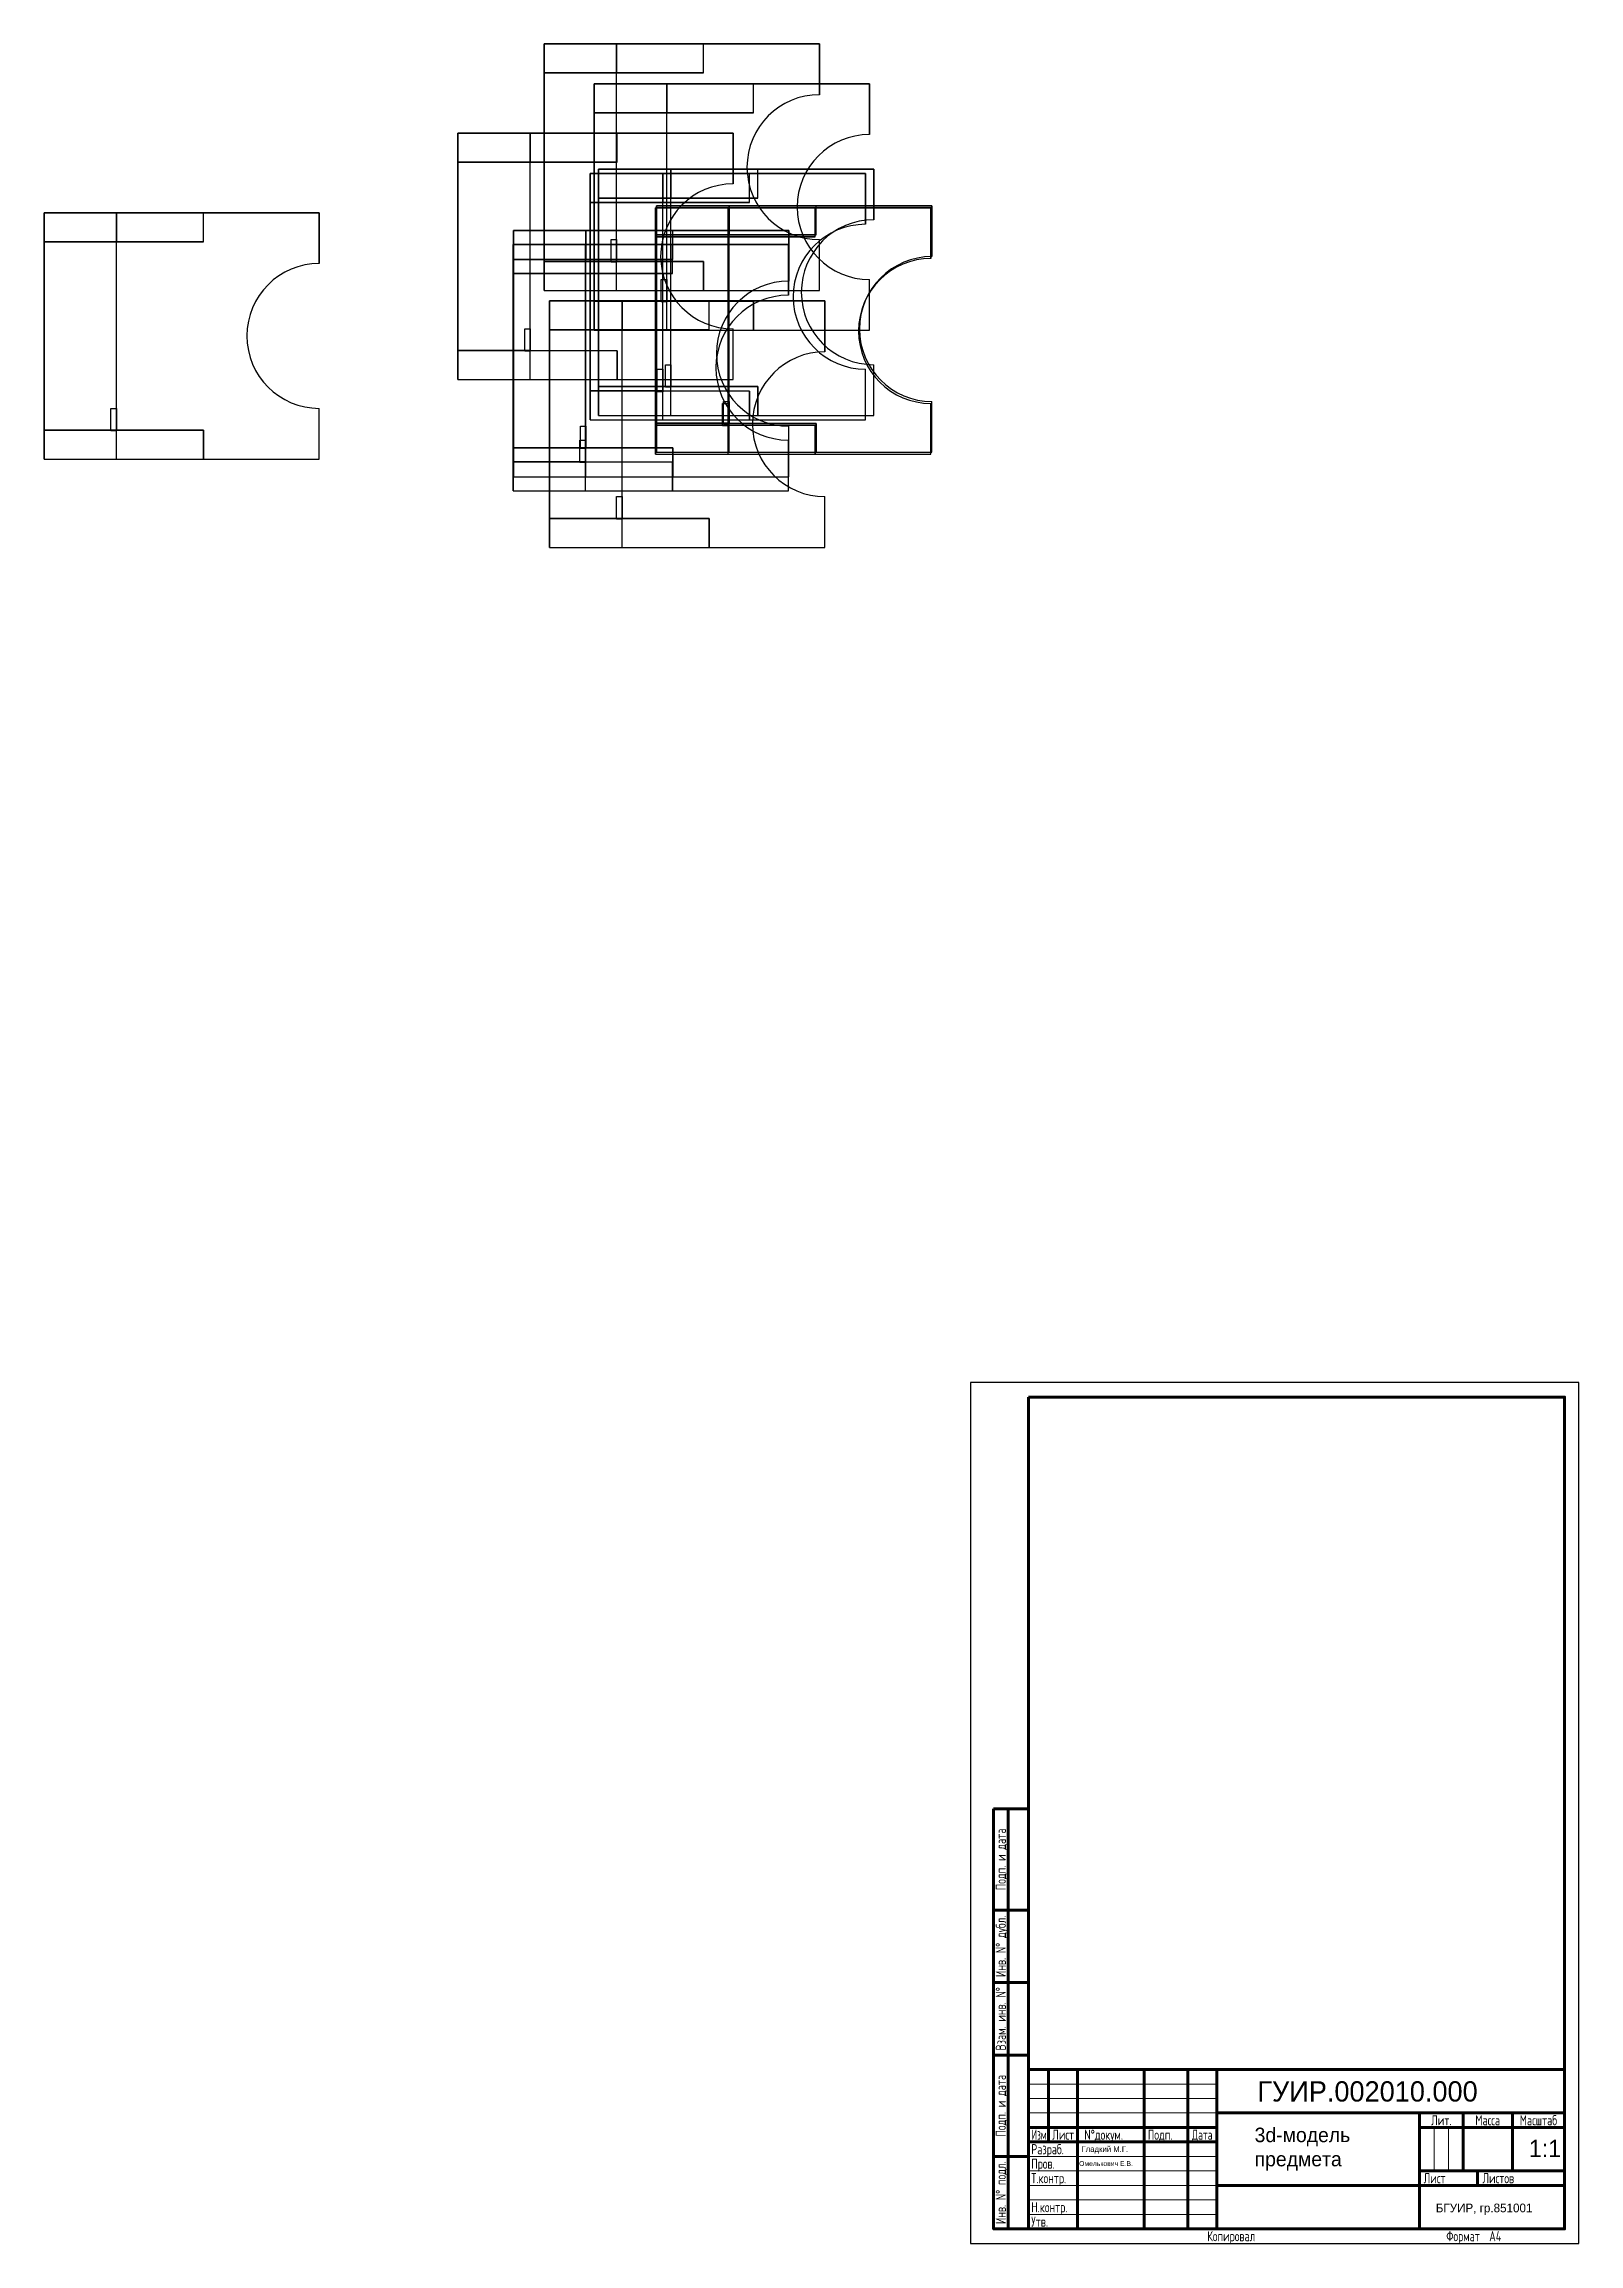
# Paper-space layout 'А4' of a CAD drawing. Header units: millimetres. Extents: x -323 to 207, y -3 to 756.
import ezdxf
from ezdxf.enums import TextEntityAlignment as Align

# ---------------------------------------------------------------- set-up
doc = ezdxf.new("R2010")
doc.units = ezdxf.units.MM
doc.layers.add('VPORTS', color=3, linetype='Continuous', plot=False)
doc.layers.add('РАМКА', color=7, linetype='Continuous', lineweight=60)
doc.styles.add('СПДС', font='geniso.shx', dxfattribs={"width": 0.8})

# ---------------------------------------------------------------- blocks, each defined once
blk = doc.blocks.new('*U2')
at = {"color": 0, "linetype": 'Continuous', "lineweight": 25}
blk.add_lwpolyline([(-210, 0), (0, 0), (0, 297), (-210, 297)], close=True, dxfattribs=at)
at = {"color": 0, "linetype": 'Continuous', "lineweight": -2}
for points in [[(-190, 292), (-5, 292), (-5, 5), (-190, 5)], [(-202, 150), (-197, 150), (-197, 115), (-202, 115)], [(-197, 115), (-190, 115), (-190, 150), (-197, 150)], [(-202, 115), (-197, 115), (-197, 90), (-202, 90)], [(-197, 115), (-190, 115), (-190, 90), (-197, 90)], [(-202, 90), (-197, 90), (-197, 65), (-202, 65)], [(-197, 90), (-190, 90), (-190, 65), (-197, 65)], [(-202, 65), (-197, 65), (-197, 30), (-202, 30)], [(-197, 30), (-190, 30), (-190, 65), (-197, 65)], [(-202, 30), (-197, 30), (-197, 5), (-202, 5)], [(-197, 30), (-190, 30), (-190, 5), (-197, 5)]]:
    blk.add_lwpolyline(points, close=True, dxfattribs=at)
at = {"color": 0, "linetype": 'Continuous', "lineweight": 20, "style": 'СПДС', "width": 0.8}
for s, p in [('Подп. и дата', (-199.5, 132.5)), ('Инв. N%%D дубл.', (-199.5, 102.5)), ('Взам. инв. N%%D', (-199.5, 77.5)), ('Подп. и дата', (-199.5, 47.5)), ('Инв. N%%D подл.', (-199.5, 17.5))]:
    blk.add_text(s, height=3.5, rotation=90, dxfattribs=at).set_placement(p, align=Align.MIDDLE_CENTER)
blk = doc.blocks.new('*U3')
at = {"color": 0, "linetype": 'Continuous', "lineweight": -2}
for p, q in [((-178, 55), (-178, 30)), ((-168, 55), (-168, 0)), ((-145, 55), (-145, 0)), ((-130, 55), (-130, 0)), ((-120, 55), (-120, 0)), ((-120, 40), (0, 40)), ((-50, 40), (-50, 0)), ((-35, 40), (-35, 20)), ((-18, 40), (-18, 20)), ((-185, 35), (-120, 35)), ((0, 35), (-50, 35)), ((-185, 30), (-120, 30)), ((0, 20), (-50, 20)), ((-30, 20), (-30, 15)), ((0, 15), (-120, 15))]:
    blk.add_line(p, q, dxfattribs=at)
at = {"color": 0, "linetype": 'Continuous', "lineweight": 20}
for p, q in [((-185, 50), (-120, 50)), ((-185, 45), (-120, 45)), ((-185, 40), (-120, 40)), ((-45, 35), (-45, 20)), ((-40, 35), (-40, 20)), ((-185, 25), (-120, 25)), ((-185, 20), (-120, 20)), ((-185, 15), (-120, 15)), ((-185, 10), (-120, 10)), ((-185, 5), (-120, 5))]:
    blk.add_line(p, q, dxfattribs=at)
at = {"color": 0, "linetype": 'Continuous', "lineweight": -2}
blk.add_lwpolyline([(-185, 55), (0, 55), (0, 0), (-185, 0)], close=True, dxfattribs=at)
at = {"color": 0, "linetype": 'Continuous', "lineweight": 20, "style": 'СПДС'}
for s, width, p in [('Лит.', 0.8, (-42.5, 37.5)), ('Масса', 0.8, (-26.5, 37.5)), ('Масштаб', 0.8, (-9, 37.5)), ('Изм.', 0.7, (-181, 32.5)), ('Лист', 0.8, (-173, 32.5)), ('N%%Dдокум.', 0.8, (-159, 32.5)), ('Подп.', 0.8, (-139.5, 32.5)), ('Дата', 0.75, (-125, 32.5)), ('Лист', 0.8, (-44.82, 17.5)), ('Листов', 0.8, (-22.86, 17.5)), ('Копировал', 0.8, (-115, -2.5)), ('Формат', 0.8, (-35, -2.5))]:
    blk.add_text(s, height=3.5, dxfattribs=dict(at, width=width)).set_placement(p, align=Align.MIDDLE_CENTER)
at = {"color": 0, "linetype": 'Continuous', "lineweight": 20, "style": 'СПДС', "flags": 8}
for tag, height, width, p in [('IZM1', 3.5, 0.8, (-181.5, 50.75)), ('LIST1', 3.5, 0.8, (-173, 50.75)), ('NDOC1', 3.5, 0.7, (-157, 50.75)), ('DAT1', 3.5, 0.6, (-125, 50.75)), ('IZM2', 3.5, 0.8, (-181.5, 45.75)), ('LIST2', 3.5, 0.8, (-173, 45.75)), ('NDOC2', 3.5, 0.7, (-157, 45.75)), ('DAT2', 3.5, 0.6, (-125, 45.75)), ('OBOZNACHEN', 5, 0.8, (-60, 45)), ('IZM4', 3.5, 0.8, (-181.5, 35.75)), ('IZM3', 3.5, 0.8, (-181.5, 40.75)), ('LIST4', 3.5, 0.8, (-173, 35.75)), ('LIST3', 3.5, 0.8, (-173, 40.75)), ('NDOC4', 3.5, 0.7, (-157, 35.75)), ('NDOC3', 3.5, 0.7, (-157, 40.75)), ('DAT4', 3.5, 0.6, (-125, 35.75)), ('DAT3', 3.5, 0.6, (-125, 40.75)), ('NAME-PRODUKT2', 3.5, 0.8, (-85, 28)), ('NAME-PRODUKT1', 3.5, 0.8, (-85, 32.5)), ('DATE2', 3.5, 0.6, (-125, 20.75)), ('DATE1', 3.5, 0.6, (-125, 25.75)), ('NAME-PRODUKT3', 3.5, 0.8, (-85, 23.5)), ('DATE3', 3.5, 0.6, (-125, 15.75)), ('NAME-DOCUMENT', 3.5, 0.8, (-84.97, 16.5)), ('DATE4', 3.5, 0.6, (-125, 10.75)), ('DATE5', 3.5, 0.6, (-125, 5.75)), ('NAME-MAT2', 3.5, 0.8, (-85, 5.5)), ('NAME-MAT1', 3.5, 0.8, (-85, 10)), ('ORGANIZATION', 5, 0.7, (-25, 5.5)), ('ORGANIZATION1', 3.5, 0.8, (-25, 8)), ('DATE6', 3.5, 0.6, (-125, 0.75)), ('NAME-MAT3', 3.5, 0.8, (-85, 1)), ('ORGANIZATION2', 3.5, 0.8, (-25, 3))]:
    blk.add_attdef(tag, text='', height=height, dxfattribs=dict(at, width=width)).set_placement(p, align=Align.CENTER)
for tag, p, width in [('JOB1', (-184, 25.75), 0.8), ('JOB2', (-184, 20.75), 0.8), ('NAME1', (-167, 25.75), 0.7), ('NAME2', (-167, 20.75), 0.7), ('JOB3', (-184, 15.75), 0.8), ('NAME3', (-167, 15.75), 0.7), ('JOB4', (-184, 10.75), 0.8), ('JOB5', (-184, 5.75), 0.8), ('NAME4', (-167, 10.75), 0.7), ('NAME5', (-167, 5.75), 0.7), ('JOB6', (-184, 0.75), 0.8), ('NAME6', (-167, 0.75), 0.7), ('FORMAT', (-25.97, -4.25), 0.8)]:
    blk.add_attdef(tag, p, '', height=3.5, dxfattribs=dict(at, width=width))
at = {"color": 0, "linetype": 'Continuous', "lineweight": 20, "style": 'СПДС', "width": 0.8, "flags": 8}
for tag, p in [('STAGE', (-47.5, 27.5)), ('MASSA', (-26.5, 27.5)), ('SCALE', (-9, 27.5)), ('LIST', (-35, 17.5)), ('LISTS', (-8.32, 17.5))]:
    blk.add_attdef(tag, text='', height=3.5, dxfattribs=at).set_placement(p, align=Align.MIDDLE_CENTER)

psp = doc.layouts.new('А4')

# ---------------------------------------------------------------- linework, layer by layer
for p, q in [((-150.42, 670.8), (-150.42, 755.8)), ((-125.42, 755.8, 65), (-150.42, 755.8, 65)), ((-150.42, 755.8, 65), (-150.42, 745.8, 65)), ((-150.42, 755.8, 65), (-150.42, 755.8, -25)), ((-150.42, 755.8, -25), (-55.42, 755.8, -25)), ((-125.42, 745.8), (-125.42, 755.8)), ((-95.42, 755.8), (-125.42, 755.8, 65)), ((-125.42, 755.8, 65), (-125.42, 745.8, 65)), ((-95.42, 745.8), (-95.42, 755.8)), ((-55.42, 755.8), (-95.42, 755.8)), ((-55.42, 755.8), (-55.42, 738.3)), ((-55.42, 738.3, -25), (-55.42, 755.8, -25)), ((-55.42, 755.8, -25), (-55.42, 755.8)), ((-150.42, 745.8), (-150.42, 680.8)), ((-125.42, 745.8, 45), (-150.42, 745.8, 45)), ((-150.42, 745.8, 45), (-150.42, 680.8, 45)), ((-125.42, 745.8), (-150.42, 745.8)), ((-125.42, 745.8), (-150.42, 745.8)), ((-150.42, 745.8, 65), (-125.42, 745.8, 65)), ((-150.42, 745.8, 65), (-150.42, 745.8, 45)), ((-125.42, 680.8), (-125.42, 745.8)), ((-125.42, 680.8), (-125.42, 745.8)), ((-125.42, 680.8, 45), (-125.42, 745.8, 45)), ((-95.42, 745.8), (-125.42, 745.8)), ((-125.42, 745.8, 65), (-95.42, 745.8)), ((-133.12, 657.05), (-133.12, 742.05)), ((-108.12, 742.05, 65), (-133.12, 742.05, 65)), ((-133.12, 742.05, 65), (-133.12, 732.05, 65)), ((-133.12, 742.05, 65), (-133.12, 742.05, -25)), ((-133.12, 742.05, -25), (-38.12, 742.05, -25)), ((-108.12, 732.05), (-108.12, 742.05)), ((-78.12, 742.05), (-108.12, 742.05, 65)), ((-108.12, 742.05, 65), (-108.12, 732.05, 65)), ((-78.12, 732.05), (-78.12, 742.05)), ((-38.12, 742.05), (-78.12, 742.05)), ((-55.42, 738.3), (-55.42, 738.3, -25)), ((-38.12, 742.05), (-38.12, 724.55)), ((-38.12, 724.55, -25), (-38.12, 742.05, -25)), ((-38.12, 742.05, -25), (-38.12, 742.05)), ((-133.12, 732.05), (-133.12, 667.05)), ((-108.12, 732.05, 45), (-133.12, 732.05, 45)), ((-133.12, 732.05, 45), (-133.12, 667.05, 45)), ((-108.12, 732.05), (-133.12, 732.05)), ((-108.12, 732.05), (-133.12, 732.05)), ((-133.12, 732.05, 65), (-108.12, 732.05, 65)), ((-133.12, 732.05, 65), (-133.12, 732.05, 45)), ((-108.12, 667.05), (-108.12, 732.05)), ((-108.12, 667.05), (-108.12, 732.05)), ((-108.12, 667.05, 45), (-108.12, 732.05, 45)), ((-78.12, 732.05), (-108.12, 732.05)), ((-108.12, 732.05, 65), (-78.12, 732.05)), ((-180.21, 640.03), (-180.21, 725.03)), ((-155.21, 725.03, 65), (-180.21, 725.03, 65)), ((-180.21, 725.03, 65), (-180.21, 715.03, 65)), ((-180.21, 725.03, 65), (-180.21, 725.03, -25)), ((-180.21, 725.03, -25), (-85.21, 725.03, -25)), ((-155.21, 715.03), (-155.21, 725.03)), ((-125.21, 725.03), (-155.21, 725.03, 65)), ((-155.21, 725.03, 65), (-155.21, 715.03, 65)), ((-125.21, 715.03), (-125.21, 725.03)), ((-85.21, 725.03), (-125.21, 725.03)), ((-85.21, 725.03), (-85.21, 707.53)), ((-85.21, 707.53, -25), (-85.21, 725.03, -25)), ((-85.21, 725.03, -25), (-85.21, 725.03)), ((-38.12, 724.55), (-38.12, 724.55, -25)), ((-180.21, 715.03), (-180.21, 650.03)), ((-155.21, 715.03, 45), (-180.21, 715.03, 45)), ((-180.21, 715.03, 45), (-180.21, 650.03, 45)), ((-155.21, 715.03), (-180.21, 715.03)), ((-155.21, 715.03), (-180.21, 715.03)), ((-180.21, 715.03, 65), (-155.21, 715.03, 65)), ((-180.21, 715.03, 65), (-180.21, 715.03, 45)), ((-155.21, 650.03), (-155.21, 715.03)), ((-155.21, 650.03), (-155.21, 715.03)), ((-155.21, 650.03, 45), (-155.21, 715.03, 45)), ((-125.21, 715.03), (-155.21, 715.03)), ((-155.21, 715.03, 65), (-125.21, 715.03)), ((-134.5, 626.09), (-134.5, 711.09)), ((-109.5, 711.09, 65), (-134.5, 711.09, 65)), ((-134.5, 711.09, 65), (-134.5, 701.09, 65)), ((-134.5, 711.09, 65), (-134.5, 711.09, -25)), ((-134.5, 711.09, -25), (-39.5, 711.09, -25)), ((-131.68, 627.65), (-131.68, 712.65)), ((-106.68, 712.65, 65), (-131.68, 712.65, 65)), ((-131.68, 712.65, 65), (-131.68, 702.65, 65)), ((-131.68, 712.65, 65), (-131.68, 712.65, -25)), ((-131.68, 712.65, -25), (-36.68, 712.65, -25)), ((-109.5, 701.09), (-109.5, 711.09)), ((-79.5, 711.09), (-109.5, 711.09, 65)), ((-109.5, 711.09, 65), (-109.5, 701.09, 65)), ((-106.68, 702.65), (-106.68, 712.65)), ((-76.68, 712.65), (-106.68, 712.65, 65)), ((-106.68, 712.65, 65), (-106.68, 702.65, 65)), ((-85.21, 707.53), (-85.21, 707.53, -25)), ((-79.5, 701.09), (-79.5, 711.09)), ((-39.5, 711.09), (-79.5, 711.09)), ((-76.68, 702.65), (-76.68, 712.65)), ((-36.68, 712.65), (-76.68, 712.65)), ((-39.5, 711.09), (-39.5, 693.59)), ((-39.5, 693.59, -25), (-39.5, 711.09, -25)), ((-39.5, 711.09, -25), (-39.5, 711.09)), ((-36.68, 712.65), (-36.68, 695.15)), ((-36.68, 695.15, -25), (-36.68, 712.65, -25)), ((-36.68, 712.65, -25), (-36.68, 712.65)), ((-134.5, 701.09), (-134.5, 636.09)), ((-109.5, 701.09, 45), (-134.5, 701.09, 45)), ((-134.5, 701.09, 45), (-134.5, 636.09, 45)), ((-109.5, 701.09), (-134.5, 701.09)), ((-109.5, 701.09), (-134.5, 701.09)), ((-134.5, 701.09, 65), (-109.5, 701.09, 65)), ((-134.5, 701.09, 65), (-134.5, 701.09, 45)), ((-131.68, 702.65), (-131.68, 637.65)), ((-106.68, 702.65, 45), (-131.68, 702.65, 45)), ((-131.68, 702.65, 45), (-131.68, 637.65, 45)), ((-106.68, 702.65), (-131.68, 702.65)), ((-106.68, 702.65), (-131.68, 702.65)), ((-131.68, 702.65, 65), (-106.68, 702.65, 65)), ((-131.68, 702.65, 65), (-131.68, 702.65, 45)), ((-111.93, 614.28), (-111.93, 699.28)), ((-86.93, 699.28, 65), (-111.93, 699.28, 65)), ((-111.93, 699.28, 65), (-111.93, 689.28, 65)), ((-111.93, 699.28, 65), (-111.93, 699.28, -25)), ((-111.93, 699.28, -25), (-16.93, 699.28, -25)), ((-111.59, 614.94), (-111.59, 699.94)), ((-86.59, 699.94, 65), (-111.59, 699.94, 65)), ((-111.59, 699.94, 65), (-111.59, 689.94, 65)), ((-111.59, 699.94, 65), (-111.59, 699.94, -25)), ((-111.59, 699.94, -25), (-16.59, 699.94, -25)), ((-109.5, 636.09), (-109.5, 701.09)), ((-109.5, 636.09), (-109.5, 701.09)), ((-109.5, 636.09, 45), (-109.5, 701.09, 45)), ((-79.5, 701.09), (-109.5, 701.09)), ((-109.5, 701.09, 65), (-79.5, 701.09)), ((-106.68, 637.65), (-106.68, 702.65)), ((-106.68, 637.65), (-106.68, 702.65)), ((-106.68, 637.65, 45), (-106.68, 702.65, 45)), ((-76.68, 702.65), (-106.68, 702.65)), ((-106.68, 702.65, 65), (-76.68, 702.65)), ((-86.93, 689.28), (-86.93, 699.28)), ((-56.93, 699.28), (-86.93, 699.28, 65)), ((-86.93, 699.28, 65), (-86.93, 689.28, 65)), ((-86.59, 689.94), (-86.59, 699.94)), ((-56.59, 699.94), (-86.59, 699.94, 65)), ((-86.59, 699.94, 65), (-86.59, 689.94, 65)), ((-56.93, 689.28), (-56.93, 699.28)), ((-16.93, 699.28), (-56.93, 699.28)), ((-56.59, 689.94), (-56.59, 699.94)), ((-16.59, 699.94), (-56.59, 699.94)), ((-16.93, 699.28), (-16.93, 681.78)), ((-16.93, 681.78, -25), (-16.93, 699.28, -25)), ((-16.93, 699.28, -25), (-16.93, 699.28)), ((-16.59, 699.94), (-16.59, 682.44)), ((-16.59, 682.44, -25), (-16.59, 699.94, -25)), ((-16.59, 699.94, -25), (-16.59, 699.94)), ((-322.98, 612.58), (-322.98, 697.58)), ((-297.98, 697.58, 65), (-322.98, 697.58, 65)), ((-322.98, 697.58, 65), (-322.98, 687.58, 65)), ((-322.98, 697.58, 65), (-322.98, 697.58, -25)), ((-322.98, 697.58, -25), (-227.98, 697.58, -25)), ((-297.98, 687.58), (-297.98, 697.58)), ((-267.98, 697.58), (-297.98, 697.58, 65)), ((-297.98, 697.58, 65), (-297.98, 687.58, 65)), ((-267.98, 687.58), (-267.98, 697.58)), ((-227.98, 697.58), (-267.98, 697.58)), ((-227.98, 697.58), (-227.98, 680.08)), ((-227.98, 680.08, -25), (-227.98, 697.58, -25)), ((-227.98, 697.58, -25), (-227.98, 697.58)), ((-160.99, 606.46), (-160.99, 691.46)), ((-135.99, 691.46, 65), (-160.99, 691.46, 65)), ((-160.99, 691.46, 65), (-160.99, 681.46, 65)), ((-160.99, 691.46, 65), (-160.99, 691.46, -25)), ((-160.99, 691.46, -25), (-65.99, 691.46, -25)), ((-135.99, 681.46), (-135.99, 691.46)), ((-105.99, 691.46), (-135.99, 691.46, 65)), ((-135.99, 691.46, 65), (-135.99, 681.46, 65)), ((-105.99, 681.46), (-105.99, 691.46)), ((-65.99, 691.46), (-105.99, 691.46)), ((-65.99, 691.46), (-65.99, 673.96)), ((-65.99, 673.96, -25), (-65.99, 691.46, -25)), ((-65.99, 691.46, -25), (-65.99, 691.46)), ((-39.5, 693.59), (-39.5, 693.59, -25)), ((-36.68, 695.15), (-36.68, 695.15, -25)), ((-322.98, 687.58), (-322.98, 622.58)), ((-297.98, 687.58, 45), (-322.98, 687.58, 45)), ((-322.98, 687.58, 45), (-322.98, 622.58, 45)), ((-297.98, 687.58), (-322.98, 687.58)), ((-297.98, 687.58), (-322.98, 687.58)), ((-322.98, 687.58, 65), (-297.98, 687.58, 65)), ((-322.98, 687.58, 65), (-322.98, 687.58, 45)), ((-297.98, 622.58), (-297.98, 687.58)), ((-297.98, 622.58), (-297.98, 687.58)), ((-297.98, 622.58, 45), (-297.98, 687.58, 45)), ((-267.98, 687.58), (-297.98, 687.58)), ((-297.98, 687.58, 65), (-267.98, 687.58)), ((-161.15, 601.62), (-161.15, 686.62)), ((-136.15, 686.62, 65), (-161.15, 686.62, 65)), ((-161.15, 686.62, 65), (-161.15, 676.62, 65)), ((-161.15, 686.62, 65), (-161.15, 686.62, -25)), ((-161.15, 686.62, -25), (-66.15, 686.62, -25)), ((-136.15, 676.62), (-136.15, 686.62)), ((-106.15, 686.62), (-136.15, 686.62, 65)), ((-136.15, 686.62, 65), (-136.15, 676.62, 65)), ((-111.93, 689.28), (-111.93, 624.28)), ((-86.93, 689.28, 45), (-111.93, 689.28, 45)), ((-111.93, 689.28, 45), (-111.93, 624.28, 45)), ((-86.93, 689.28), (-111.93, 689.28)), ((-86.93, 689.28), (-111.93, 689.28)), ((-111.93, 689.28, 65), (-86.93, 689.28, 65)), ((-111.93, 689.28, 65), (-111.93, 689.28, 45)), ((-111.59, 689.94), (-111.59, 624.94)), ((-86.59, 689.94, 45), (-111.59, 689.94, 45)), ((-111.59, 689.94, 45), (-111.59, 624.94, 45)), ((-86.59, 689.94), (-111.59, 689.94)), ((-86.59, 689.94), (-111.59, 689.94)), ((-111.59, 689.94, 65), (-86.59, 689.94, 65)), ((-111.59, 689.94, 65), (-111.59, 689.94, 45)), ((-106.15, 676.62), (-106.15, 686.62)), ((-66.15, 686.62), (-106.15, 686.62)), ((-86.93, 624.28), (-86.93, 689.28)), ((-86.93, 624.28), (-86.93, 689.28)), ((-86.93, 624.28, 45), (-86.93, 689.28, 45)), ((-56.93, 689.28), (-86.93, 689.28)), ((-86.93, 689.28, 65), (-56.93, 689.28)), ((-86.59, 624.94), (-86.59, 689.94)), ((-86.59, 624.94), (-86.59, 689.94)), ((-86.59, 624.94, 45), (-86.59, 689.94, 45)), ((-56.59, 689.94), (-86.59, 689.94)), ((-86.59, 689.94, 65), (-56.59, 689.94)), ((-66.15, 686.62), (-66.15, 669.12)), ((-66.15, 669.12, -25), (-66.15, 686.62, -25)), ((-66.15, 686.62, -25), (-66.15, 686.62)), ((-55.42, 670.8), (-55.42, 688.3)), ((-55.42, 670.8, -25), (-55.42, 688.3, -25)), ((-55.42, 688.3), (-55.42, 688.3, -25)), ((-227.98, 680.08), (-227.98, 680.08, -25)), ((-161.15, 676.62), (-161.15, 611.62)), ((-136.15, 676.62, 45), (-161.15, 676.62, 45)), ((-161.15, 676.62, 45), (-161.15, 611.62, 45)), ((-136.15, 676.62), (-161.15, 676.62)), ((-136.15, 676.62), (-161.15, 676.62)), ((-161.15, 676.62, 65), (-136.15, 676.62, 65)), ((-161.15, 676.62, 65), (-161.15, 676.62, 45)), ((-160.99, 681.46), (-160.99, 616.46)), ((-135.99, 681.46, 45), (-160.99, 681.46, 45)), ((-160.99, 681.46, 45), (-160.99, 616.46, 45)), ((-135.99, 681.46), (-160.99, 681.46)), ((-135.99, 681.46), (-160.99, 681.46)), ((-160.99, 681.46, 65), (-135.99, 681.46, 65)), ((-160.99, 681.46, 65), (-160.99, 681.46, 45)), ((-150.42, 680.8), (-125.42, 680.8)), ((-150.42, 680.8), (-125.42, 680.8)), ((-150.42, 680.8, 45), (-125.42, 680.8, 45)), ((-150.42, 680.8, 65), (-150.42, 670.8, 65)), ((-125.42, 680.8, 65), (-150.42, 680.8, 65)), ((-150.42, 680.8, 65), (-150.42, 670.8, 65)), ((-150.42, 680.8, 65), (-150.42, 680.8, 45)), ((-136.15, 611.62), (-136.15, 676.62)), ((-136.15, 611.62), (-136.15, 676.62)), ((-136.15, 611.62, 45), (-136.15, 676.62, 45)), ((-106.15, 676.62), (-136.15, 676.62)), ((-136.15, 676.62, 65), (-106.15, 676.62)), ((-135.99, 616.46), (-135.99, 681.46)), ((-135.99, 616.46), (-135.99, 681.46)), ((-135.99, 616.46, 45), (-135.99, 681.46, 45)), ((-105.99, 681.46), (-135.99, 681.46)), ((-135.99, 681.46, 65), (-105.99, 681.46)), ((-125.42, 680.8), (-95.42, 680.75)), ((-125.42, 670.8), (-125.42, 680.8)), ((-125.42, 670.8, 65), (-125.42, 680.8, 65)), ((-125.42, 670.8), (-125.42, 680.8)), ((-125.42, 680.8, 45), (-125.42, 680.8)), ((-95.42, 680.75), (-125.42, 680.75, 65)), ((-95.42, 680.75), (-95.42, 670.8)), ((-95.42, 670.8), (-95.42, 680.75)), ((-16.93, 681.78), (-16.93, 681.78, -25)), ((-16.59, 682.44), (-16.59, 682.44, -25)), ((-150.42, 670.8), (-125.42, 670.8)), ((-150.42, 670.8, 65), (-125.42, 670.8, 65)), ((-125.42, 670.8), (-95.42, 670.8)), ((-125.42, 670.8, 65), (-95.42, 670.8)), ((-95.42, 670.8), (-55.42, 670.8)), ((-66.15, 669.12), (-66.15, 669.12, -25)), ((-65.99, 673.96), (-65.99, 673.96, -25)), ((-55.42, 670.8), (-55.42, 670.8, -25)), ((-38.12, 657.05), (-38.12, 674.55)), ((-38.12, 657.05, -25), (-38.12, 674.55, -25)), ((-38.12, 674.55), (-38.12, 674.55, -25)), ((-148.52, 582.13), (-148.52, 667.13)), ((-123.52, 667.13, 65), (-148.52, 667.13, 65)), ((-148.52, 667.13, 65), (-148.52, 657.13, 65)), ((-148.52, 667.13, 65), (-148.52, 667.13, -25)), ((-148.52, 667.13, -25), (-53.52, 667.13, -25)), ((-133.12, 667.05), (-108.12, 667.05)), ((-133.12, 667.05), (-108.12, 667.05)), ((-133.12, 667.05, 45), (-108.12, 667.05, 45)), ((-133.12, 667.05, 65), (-133.12, 657.05, 65)), ((-108.12, 667.05, 65), (-133.12, 667.05, 65)), ((-133.12, 667.05, 65), (-133.12, 657.05, 65)), ((-133.12, 667.05, 65), (-133.12, 667.05, 45)), ((-123.52, 657.13), (-123.52, 667.13)), ((-93.52, 667.13), (-123.52, 667.13, 65)), ((-123.52, 667.13, 65), (-123.52, 657.13, 65)), ((-108.12, 667.05), (-78.12, 667)), ((-108.12, 657.05), (-108.12, 667.05)), ((-108.12, 657.05, 65), (-108.12, 667.05, 65)), ((-108.12, 657.05), (-108.12, 667.05)), ((-108.12, 667.05, 45), (-108.12, 667.05)), ((-78.12, 667), (-108.12, 667, 65)), ((-93.52, 657.13), (-93.52, 667.13)), ((-53.52, 667.13), (-93.52, 667.13)), ((-78.12, 667), (-78.12, 657.05)), ((-78.12, 657.05), (-78.12, 667)), ((-53.52, 667.13), (-53.52, 649.63)), ((-53.52, 649.63, -25), (-53.52, 667.13, -25)), ((-53.52, 667.13, -25), (-53.52, 667.13)), ((-148.52, 657.13), (-148.52, 592.13)), ((-123.52, 657.13, 45), (-148.52, 657.13, 45)), ((-148.52, 657.13, 45), (-148.52, 592.13, 45)), ((-123.52, 657.13), (-148.52, 657.13)), ((-123.52, 657.13), (-148.52, 657.13)), ((-148.52, 657.13, 65), (-123.52, 657.13, 65)), ((-148.52, 657.13, 65), (-148.52, 657.13, 45)), ((-133.12, 657.05), (-108.12, 657.05)), ((-133.12, 657.05, 65), (-108.12, 657.05, 65)), ((-123.52, 592.13), (-123.52, 657.13)), ((-123.52, 592.13), (-123.52, 657.13)), ((-123.52, 592.13, 45), (-123.52, 657.13, 45)), ((-93.52, 657.13), (-123.52, 657.13)), ((-123.52, 657.13, 65), (-93.52, 657.13)), ((-108.12, 657.05), (-78.12, 657.05)), ((-108.12, 657.05, 65), (-78.12, 657.05)), ((-85.21, 640.03), (-85.21, 657.53)), ((-85.21, 640.03, -25), (-85.21, 657.53, -25)), ((-85.21, 657.53), (-85.21, 657.53, -25)), ((-78.12, 657.05), (-38.12, 657.05)), ((-38.12, 657.05), (-38.12, 657.05, -25)), ((-180.21, 650.03), (-155.21, 650.03)), ((-180.21, 650.03), (-155.21, 650.03)), ((-180.21, 650.03, 45), (-155.21, 650.03, 45)), ((-180.21, 650.03, 65), (-180.21, 640.03, 65)), ((-155.21, 650.03, 65), (-180.21, 650.03, 65)), ((-180.21, 650.03, 65), (-180.21, 640.03, 65)), ((-180.21, 650.03, 65), (-180.21, 650.03, 45)), ((-155.21, 650.03), (-125.21, 649.98)), ((-155.21, 640.03), (-155.21, 650.03)), ((-155.21, 640.03, 65), (-155.21, 650.03, 65)), ((-155.21, 640.03), (-155.21, 650.03)), ((-155.21, 650.03, 45), (-155.21, 650.03)), ((-125.21, 649.98), (-155.21, 649.98, 65)), ((-125.21, 649.98), (-125.21, 640.03)), ((-125.21, 640.03), (-125.21, 649.98)), ((-53.52, 649.63), (-53.52, 649.63, -25)), ((-180.21, 640.03), (-155.21, 640.03)), ((-180.21, 640.03, 65), (-155.21, 640.03, 65)), ((-155.21, 640.03), (-125.21, 640.03)), ((-155.21, 640.03, 65), (-125.21, 640.03)), ((-131.68, 637.65), (-106.68, 637.65)), ((-131.68, 637.65), (-106.68, 637.65)), ((-131.68, 637.65, 45), (-106.68, 637.65, 45)), ((-131.68, 637.65, 65), (-131.68, 627.65, 65)), ((-106.68, 637.65, 65), (-131.68, 637.65, 65)), ((-131.68, 637.65, 65), (-131.68, 627.65, 65)), ((-131.68, 637.65, 65), (-131.68, 637.65, 45)), ((-125.21, 640.03), (-85.21, 640.03)), ((-106.68, 637.65), (-76.68, 637.6)), ((-106.68, 627.65), (-106.68, 637.65)), ((-106.68, 627.65, 65), (-106.68, 637.65, 65)), ((-106.68, 627.65), (-106.68, 637.65)), ((-106.68, 637.65, 45), (-106.68, 637.65)), ((-85.21, 640.03), (-85.21, 640.03, -25)), ((-39.5, 626.09), (-39.5, 643.59)), ((-39.5, 626.09, -25), (-39.5, 643.59, -25)), ((-39.5, 643.59), (-39.5, 643.59, -25)), ((-36.68, 627.65), (-36.68, 645.15)), ((-36.68, 627.65, -25), (-36.68, 645.15, -25)), ((-36.68, 645.15), (-36.68, 645.15, -25)), ((-227.98, 612.58), (-227.98, 630.08)), ((-227.98, 612.58, -25), (-227.98, 630.08, -25)), ((-227.98, 630.08), (-227.98, 630.08, -25)), ((-134.5, 636.09), (-109.5, 636.09)), ((-134.5, 636.09), (-109.5, 636.09)), ((-134.5, 636.09, 45), (-109.5, 636.09, 45)), ((-134.5, 636.09, 65), (-134.5, 626.09, 65)), ((-109.5, 636.09, 65), (-134.5, 636.09, 65)), ((-134.5, 636.09, 65), (-134.5, 626.09, 65)), ((-134.5, 636.09, 65), (-134.5, 636.09, 45)), ((-109.5, 636.09), (-79.5, 636.04)), ((-109.5, 626.09), (-109.5, 636.09)), ((-109.5, 626.09, 65), (-109.5, 636.09, 65)), ((-109.5, 626.09), (-109.5, 636.09)), ((-109.5, 636.09, 45), (-109.5, 636.09)), ((-79.5, 636.04), (-109.5, 636.04, 65)), ((-76.68, 637.6), (-106.68, 637.6, 65)), ((-79.5, 636.04), (-79.5, 626.09)), ((-79.5, 626.09), (-79.5, 636.04)), ((-76.68, 637.6), (-76.68, 627.65)), ((-76.68, 627.65), (-76.68, 637.6)), ((-16.93, 614.28), (-16.93, 631.78)), ((-16.93, 614.28, -25), (-16.93, 631.78, -25)), ((-16.93, 631.78), (-16.93, 631.78, -25)), ((-16.59, 614.94), (-16.59, 632.44)), ((-16.59, 614.94, -25), (-16.59, 632.44, -25)), ((-16.59, 632.44), (-16.59, 632.44, -25)), ((-322.98, 622.58), (-297.98, 622.58)), ((-322.98, 622.58), (-297.98, 622.58)), ((-322.98, 622.58, 45), (-297.98, 622.58, 45)), ((-322.98, 622.58, 65), (-322.98, 612.58, 65)), ((-297.98, 622.58, 65), (-322.98, 622.58, 65)), ((-322.98, 622.58, 65), (-322.98, 612.58, 65)), ((-322.98, 622.58, 65), (-322.98, 622.58, 45)), ((-297.98, 622.58), (-267.98, 622.53)), ((-297.98, 612.58), (-297.98, 622.58)), ((-297.98, 612.58, 65), (-297.98, 622.58, 65)), ((-297.98, 612.58), (-297.98, 622.58)), ((-297.98, 622.58, 45), (-297.98, 622.58)), ((-267.98, 622.53), (-297.98, 622.53, 65)), ((-267.98, 622.53), (-267.98, 612.58)), ((-267.98, 612.58), (-267.98, 622.53)), ((-134.5, 626.09), (-109.5, 626.09)), ((-134.5, 626.09, 65), (-109.5, 626.09, 65)), ((-131.68, 627.65), (-106.68, 627.65)), ((-131.68, 627.65, 65), (-106.68, 627.65, 65)), ((-111.93, 624.28), (-86.93, 624.28)), ((-111.93, 624.28), (-86.93, 624.28)), ((-111.93, 624.28, 45), (-86.93, 624.28, 45)), ((-111.93, 624.28, 65), (-111.93, 614.28, 65)), ((-86.93, 624.28, 65), (-111.93, 624.28, 65)), ((-111.93, 624.28, 65), (-111.93, 614.28, 65)), ((-111.93, 624.28, 65), (-111.93, 624.28, 45)), ((-111.59, 624.94), (-86.59, 624.94)), ((-111.59, 624.94), (-86.59, 624.94)), ((-111.59, 624.94, 45), (-86.59, 624.94, 45)), ((-111.59, 624.94, 65), (-111.59, 614.94, 65)), ((-86.59, 624.94, 65), (-111.59, 624.94, 65)), ((-111.59, 624.94, 65), (-111.59, 614.94, 65)), ((-111.59, 624.94, 65), (-111.59, 624.94, 45)), ((-109.5, 626.09), (-79.5, 626.09)), ((-109.5, 626.09, 65), (-79.5, 626.09)), ((-106.68, 627.65), (-76.68, 627.65)), ((-106.68, 627.65, 65), (-76.68, 627.65)), ((-86.93, 624.28), (-56.93, 624.23)), ((-86.93, 614.28), (-86.93, 624.28)), ((-86.93, 614.28, 65), (-86.93, 624.28, 65)), ((-86.93, 614.28), (-86.93, 624.28)), ((-86.93, 624.28, 45), (-86.93, 624.28)), ((-56.93, 624.23), (-86.93, 624.23, 65)), ((-86.59, 624.94), (-56.59, 624.89)), ((-86.59, 614.94), (-86.59, 624.94)), ((-86.59, 614.94, 65), (-86.59, 624.94, 65)), ((-86.59, 614.94), (-86.59, 624.94)), ((-86.59, 624.94, 45), (-86.59, 624.94)), ((-56.59, 624.89), (-86.59, 624.89, 65)), ((-79.5, 626.09), (-39.5, 626.09)), ((-76.68, 627.65), (-36.68, 627.65)), ((-65.99, 606.46), (-65.99, 623.96)), ((-65.99, 606.46, -25), (-65.99, 623.96, -25)), ((-65.99, 623.96), (-65.99, 623.96, -25)), ((-56.93, 624.23), (-56.93, 614.28)), ((-56.93, 614.28), (-56.93, 624.23)), ((-56.59, 624.89), (-56.59, 614.94)), ((-56.59, 614.94), (-56.59, 624.89)), ((-39.5, 626.09), (-39.5, 626.09, -25)), ((-36.68, 627.65), (-36.68, 627.65, -25)), ((-160.99, 616.46), (-135.99, 616.46)), ((-160.99, 616.46), (-135.99, 616.46)), ((-160.99, 616.46, 45), (-135.99, 616.46, 45)), ((-160.99, 616.46, 65), (-160.99, 606.46, 65)), ((-135.99, 616.46, 65), (-160.99, 616.46, 65)), ((-160.99, 616.46, 65), (-160.99, 606.46, 65)), ((-160.99, 616.46, 65), (-160.99, 616.46, 45)), ((-135.99, 616.46), (-105.99, 616.41)), ((-135.99, 606.46), (-135.99, 616.46)), ((-135.99, 606.46, 65), (-135.99, 616.46, 65)), ((-135.99, 606.46), (-135.99, 616.46)), ((-135.99, 616.46, 45), (-135.99, 616.46)), ((-105.99, 616.41), (-135.99, 616.41, 65)), ((-111.59, 614.94), (-86.59, 614.94)), ((-111.59, 614.94, 65), (-86.59, 614.94, 65)), ((-105.99, 616.41), (-105.99, 606.46)), ((-105.99, 606.46), (-105.99, 616.41)), ((-86.59, 614.94), (-56.59, 614.94)), ((-86.59, 614.94, 65), (-56.59, 614.94)), ((-66.15, 601.62), (-66.15, 619.12)), ((-66.15, 601.62, -25), (-66.15, 619.12, -25)), ((-66.15, 619.12), (-66.15, 619.12, -25)), ((-56.59, 614.94), (-16.59, 614.94)), ((-16.59, 614.94), (-16.59, 614.94, -25)), ((-322.98, 612.58), (-297.98, 612.58)), ((-322.98, 612.58, 65), (-297.98, 612.58, 65)), ((-297.98, 612.58), (-267.98, 612.58)), ((-297.98, 612.58, 65), (-267.98, 612.58)), ((-267.98, 612.58), (-227.98, 612.58)), ((-227.98, 612.58), (-227.98, 612.58, -25)), ((-161.15, 611.62), (-136.15, 611.62)), ((-161.15, 611.62), (-136.15, 611.62)), ((-161.15, 611.62, 45), (-136.15, 611.62, 45)), ((-161.15, 611.62, 65), (-161.15, 601.62, 65)), ((-136.15, 611.62, 65), (-161.15, 611.62, 65)), ((-161.15, 611.62, 65), (-161.15, 601.62, 65)), ((-161.15, 611.62, 65), (-161.15, 611.62, 45)), ((-136.15, 611.62), (-106.15, 611.57)), ((-136.15, 601.62), (-136.15, 611.62)), ((-136.15, 601.62, 65), (-136.15, 611.62, 65)), ((-136.15, 601.62), (-136.15, 611.62)), ((-136.15, 611.62, 45), (-136.15, 611.62)), ((-106.15, 611.57), (-136.15, 611.57, 65)), ((-111.93, 614.28), (-86.93, 614.28)), ((-111.93, 614.28, 65), (-86.93, 614.28, 65)), ((-106.15, 611.57), (-106.15, 601.62)), ((-106.15, 601.62), (-106.15, 611.57)), ((-86.93, 614.28), (-56.93, 614.28)), ((-86.93, 614.28, 65), (-56.93, 614.28)), ((-56.93, 614.28), (-16.93, 614.28)), ((-16.93, 614.28), (-16.93, 614.28, -25)), ((-161.15, 601.62), (-136.15, 601.62)), ((-161.15, 601.62, 65), (-136.15, 601.62, 65)), ((-160.99, 606.46), (-135.99, 606.46)), ((-160.99, 606.46, 65), (-135.99, 606.46, 65)), ((-136.15, 601.62), (-106.15, 601.62)), ((-136.15, 601.62, 65), (-106.15, 601.62)), ((-135.99, 606.46), (-105.99, 606.46)), ((-135.99, 606.46, 65), (-105.99, 606.46)), ((-106.15, 601.62), (-66.15, 601.62)), ((-105.99, 606.46), (-65.99, 606.46)), ((-66.15, 601.62), (-66.15, 601.62, -25)), ((-65.99, 606.46), (-65.99, 606.46, -25)), ((-148.52, 592.13), (-123.52, 592.13)), ((-148.52, 592.13), (-123.52, 592.13)), ((-148.52, 592.13, 45), (-123.52, 592.13, 45)), ((-148.52, 592.13, 65), (-148.52, 582.13, 65)), ((-123.52, 592.13, 65), (-148.52, 592.13, 65)), ((-148.52, 592.13, 65), (-148.52, 582.13, 65)), ((-148.52, 592.13, 65), (-148.52, 592.13, 45)), ((-123.52, 592.13), (-93.52, 592.08)), ((-123.52, 582.13), (-123.52, 592.13)), ((-123.52, 582.13, 65), (-123.52, 592.13, 65)), ((-123.52, 582.13), (-123.52, 592.13)), ((-123.52, 592.13, 45), (-123.52, 592.13)), ((-93.52, 592.08), (-123.52, 592.08, 65)), ((-93.52, 592.08), (-93.52, 582.13)), ((-93.52, 582.13), (-93.52, 592.08)), ((-53.52, 582.13), (-53.52, 599.63)), ((-53.52, 582.13, -25), (-53.52, 599.63, -25)), ((-53.52, 599.63), (-53.52, 599.63, -25)), ((-148.52, 582.13), (-123.52, 582.13)), ((-148.52, 582.13, 65), (-123.52, 582.13, 65)), ((-123.52, 582.13), (-93.52, 582.13)), ((-123.52, 582.13, 65), (-93.52, 582.13)), ((-93.52, 582.13), (-53.52, 582.13)), ((-53.52, 582.13), (-53.52, 582.13, -25))]:
    psp.add_line(p, q)
at = {"elevation": 45}
for points in [[(-125.42, 680.8), (-125.42, 745.8), (-150.42, 745.8), (-150.42, 680.8)], [(-108.12, 667.05), (-108.12, 732.05), (-133.12, 732.05), (-133.12, 667.05)], [(-155.21, 650.03), (-155.21, 715.03), (-180.21, 715.03), (-180.21, 650.03)], [(-109.5, 636.09), (-109.5, 701.09), (-134.5, 701.09), (-134.5, 636.09)], [(-106.68, 637.65), (-106.68, 702.65), (-131.68, 702.65), (-131.68, 637.65)], [(-297.98, 622.58), (-297.98, 687.58), (-322.98, 687.58), (-322.98, 622.58)], [(-86.93, 624.28), (-86.93, 689.28), (-111.93, 689.28), (-111.93, 624.28)], [(-86.59, 624.94), (-86.59, 689.94), (-111.59, 689.94), (-111.59, 624.94)], [(-136.15, 611.62), (-136.15, 676.62), (-161.15, 676.62), (-161.15, 611.62)], [(-135.99, 616.46), (-135.99, 681.46), (-160.99, 681.46), (-160.99, 616.46)], [(-123.52, 592.13), (-123.52, 657.13), (-148.52, 657.13), (-148.52, 592.13)]]:
    psp.add_lwpolyline(points, close=True, dxfattribs=at)
for points in [[(-127.32, 680.55), (-127.32, 688.3), (-125.42, 688.3), (-125.42, 680.55)], [(-110.03, 666.8), (-110.03, 674.55), (-108.12, 674.55), (-108.12, 666.8)], [(-157.11, 649.78), (-157.11, 657.53), (-155.21, 657.53), (-155.21, 649.78)], [(-111.4, 635.84), (-111.4, 643.59), (-109.5, 643.59), (-109.5, 635.84)], [(-108.58, 637.41), (-108.58, 645.15), (-106.68, 645.15), (-106.68, 637.41)], [(-299.89, 622.33), (-299.89, 630.08), (-297.98, 630.08), (-297.98, 622.33)], [(-88.83, 624.03), (-88.83, 631.78), (-86.93, 631.78), (-86.93, 624.03)], [(-88.5, 624.7), (-88.5, 632.44), (-86.59, 632.44), (-86.59, 624.7)], [(-137.89, 616.21), (-137.89, 623.96), (-135.99, 623.96), (-135.99, 616.21)], [(-138.06, 611.38), (-138.06, 619.12), (-136.15, 619.12), (-136.15, 611.38)], [(-125.42, 591.88), (-125.42, 599.63), (-123.52, 599.63), (-123.52, 591.88)]]:
    psp.add_lwpolyline(points, close=True)
for centre in [(-55.42, 713.3), (-55.42, 713.3, -25), (-38.12, 699.55), (-38.12, 699.55, -25), (-85.21, 682.53), (-85.21, 682.53, -25), (-39.5, 668.59), (-39.5, 668.59, -25), (-36.68, 670.15), (-36.68, 670.15, -25), (-227.98, 655.08), (-227.98, 655.08, -25), (-16.93, 656.78), (-16.93, 656.78, -25), (-16.59, 657.44), (-16.59, 657.44, -25), (-66.15, 644.12), (-66.15, 644.12, -25), (-65.99, 648.96), (-65.99, 648.96, -25), (-53.52, 624.63), (-53.52, 624.63, -25)]:
    psp.add_arc(centre, 25, 90, 270)

# ---------------------------------------------------------------- block references
at = {"layer": 'РАМКА'}
psp.add_blockref('*U2', (206.66, -3.06), dxfattribs=at)
ref = psp.add_blockref('*U3', (201.66, 1.94), dxfattribs=at)
ref.add_attrib('JOB1', 'Разраб.', (17.66, 27.69), dxfattribs={"layer": '0', "color": 0, "linetype": 'Continuous', "lineweight": 20, "height": 3.5, "style": 'СПДС', "width": 0.8})
ref.add_attrib('JOB2', 'Пров.', (17.66, 22.69), dxfattribs={"layer": '0', "color": 0, "linetype": 'Continuous', "lineweight": 20, "height": 3.5, "style": 'СПДС', "width": 0.8})
ref.add_attrib('JOB3', 'Т.контр.', (17.66, 17.69), dxfattribs={"layer": '0', "color": 0, "linetype": 'Continuous', "lineweight": 20, "height": 3.5, "style": 'СПДС', "width": 0.8})
ref.add_attrib('JOB5', 'Н.контр.', (17.66, 7.69), dxfattribs={"layer": '0', "color": 0, "linetype": 'Continuous', "lineweight": 20, "height": 3.5, "style": 'СПДС', "width": 0.8})
ref.add_attrib('JOB6', 'Утв.', (17.66, 2.69), dxfattribs={"layer": '0', "color": 0, "linetype": 'Continuous', "lineweight": 20, "height": 3.5, "style": 'СПДС', "width": 0.8})
ref.add_attrib('FORMAT', 'A4', (175.69, -2.31), dxfattribs={"layer": '0', "color": 0, "linetype": 'Continuous', "lineweight": 20, "height": 3.5, "style": 'СПДС', "width": 0.8})

# ---------------------------------------------------------------- texts
at = {"attachment_point": 1}
for s, width, insert, char_height in [('ГУИР.002010.000', 93.3568, (95.67, 52.89), 7), ('Гладкий М.Г.', 23, (34.99, 30.49), 2), ('3d-модель\\Pпредмета', 59.9867, (94.74, 36.88), 5), ('1:1', 18, (189.36, 32.71), 6), ('Омелькович Е.В.', 23, (34.19, 25.35), 1.7), ('БГУИР, гр.851001', 41.4478, (157.25, 10.68), 3)]:
    psp.add_mtext_dynamic_manual_height_columns(s, width=width, gutter_width=12.5, heights=[0], dxfattribs=dict(at, insert=insert, char_height=char_height))

# ---------------------------------------------------------------- viewports
at = {"layer": 'VPORTS'}
psp.add_viewport(center=(109.16, 172.94), size=(185, 232), view_center_point=(210, 148.5), view_height=232, dxfattribs=at)

doc.saveas('drawing.dxf')
